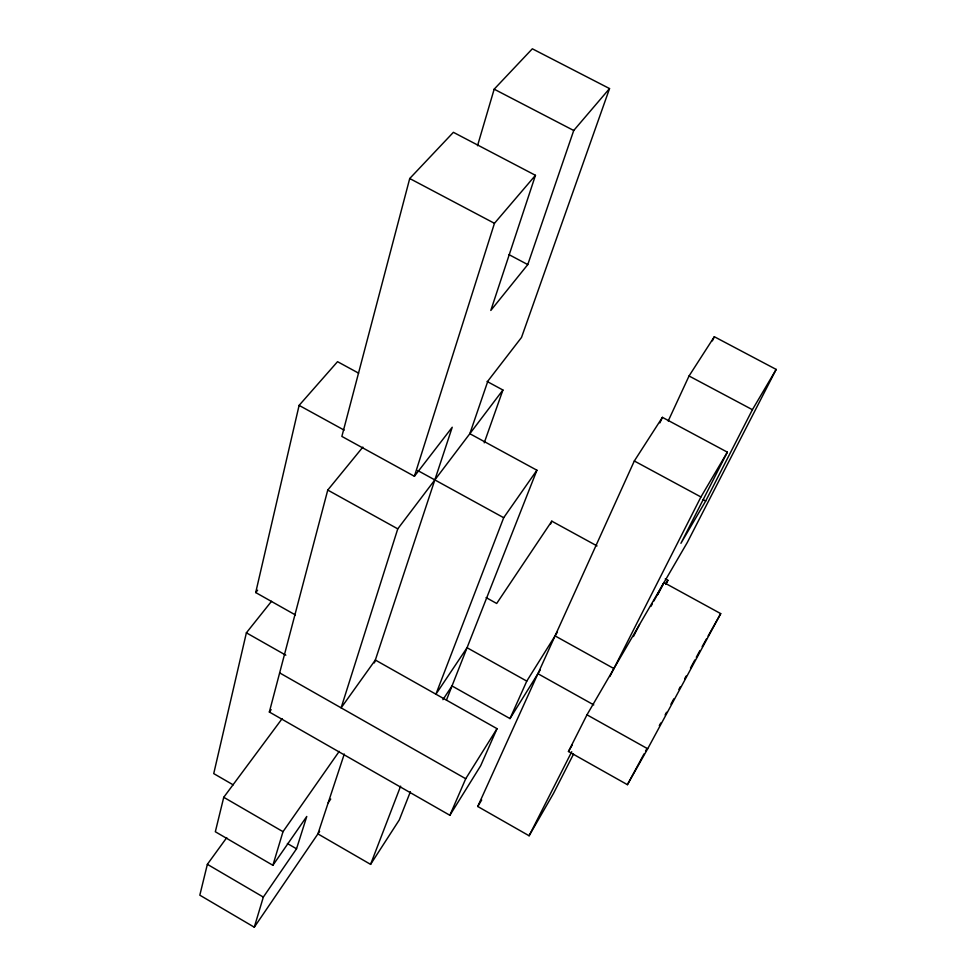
<?xml version="1.0" encoding="UTF-8"?>
<svg xmlns="http://www.w3.org/2000/svg" width="976" height="976" viewBox="0 0 976 976"><rect width="100%" height="100%" fill="white"/><g stroke="black" fill="none" stroke-linecap="round" stroke-linejoin="round"><path stroke-width="1.46" d="M271.523 601.289L246.379 632.814L213.732 773.602L233.191 784.863M295.423 614.953L255.712 592.554L299.107 405.382L337.537 361.681L358.607 373.149M226.749 837.628L207.363 864.321L199.824 895.175L254.285 927.2L319.616 831.393M282.113 718.678L223.748 797.294L215.33 831.747L272.89 865.297L306.769 816.461L296.533 848.803L263.337 897.09L254.285 927.2M487.048 381.445L502.921 390.022L397.769 528.858L341.124 707.856L375.345 660.032L497.028 728.669L480.68 765.733L449.875 815.289L269.352 712.016L327.753 490.062L362.852 447.118M477.52 145.729L494.173 89.182L532.335 48.8L609.536 88.572L573.729 130.491L527.772 264.594L490.818 310.441L535.458 175.314L453.389 132.321L409.725 178.523L341.868 436.418L414.41 476.288L452.23 427.244L374.394 662.899M272.89 865.297L283.003 831.674L339.233 751.349M414.41 476.288L494.454 223.321L535.458 175.314M344.284 754.045L317.908 833.894L370.587 864.37L399.282 819.938L410.384 791.731M484.23 442.836L502.921 390.022M609.536 88.572L521.513 337.44L487.878 381.043L469.834 433.71L536.91 470.225L446.459 700.06M370.587 864.37L400.624 786.144M536.91 470.225L503.689 517.707L435.918 694.204L467.065 647.71L526.772 681.114L509.997 718.592L452.01 685.957L442.909 699.67M550.647 523.941L551.806 521.172L597.031 545.926M449.875 815.289L465.723 778.726L497.028 728.669M573.522 754.106L553.453 793.5L529.102 835.773L477.74 806.481L634.315 460.989L662.411 417.35L727.352 452.156L680.919 543.315L705.709 500.993L752.411 409.7L776.176 369.416L714.322 336.72L689.044 375.98L668.194 421.022M659.874 422.889L662.411 417.35M712.395 340.844L714.322 336.72M653.822 601.082L663.973 582.562L720.715 613.623L647.686 748.775L627.409 784.68L568.459 751.496L586.979 714.81L687.287 542.51L776.176 369.416M529.102 835.773L571.729 751.727M609.866 676.502L700.927 496.967L727.352 452.156M633.412 636.547L639.536 624.53M657.787 594.652L663.973 582.562M665.803 584.356L667.889 580.305L665.266 578.878M627.409 784.68L644.087 753.838M645.539 751.154L646.99 748.47M659.312 725.668L660.764 722.996M665.12 714.944L666.559 712.26M670.915 704.221L673.818 698.853M678.893 689.471L680.345 686.787M684.688 678.735L686.14 676.051M690.496 668.011L694.851 659.971M696.291 657.287L699.926 650.577M650.931 606.364L652.383 603.729M702.147 646.624L706.6 638.707M708.088 636.059L720.715 613.623M568.459 751.496L572.265 744.944M665.644 584.16L667.889 580.305M477.74 806.481L481.705 799.991M509.997 718.592L540.265 669.914M526.772 681.114L557.43 632.082M551.806 521.172L496.686 603.473L486.085 597.58M328.204 802.736L330.73 799.063M269.352 712.016L271.133 709.637M255.712 592.554L257.615 590.212M494.173 89.182L573.729 130.491M409.725 178.523L494.454 223.321M509.008 254.638L527.772 264.594M689.044 375.98L752.411 409.7M634.315 460.989L700.927 496.967M703.049 499.566L705.709 500.993M299.107 405.382L344.138 430.111M417.789 470.554L503.689 517.707M327.753 490.062L397.769 528.858M555.051 635.888L613.904 668.56M537.922 673.696L593.774 704.892M586.979 714.81L647.686 748.775M246.379 632.814L285.822 655.189M279.648 672.891L465.723 778.726M223.748 797.294L283.003 831.674M287.395 843.508L296.533 848.803M207.363 864.321L263.337 897.09"/></g></svg>
